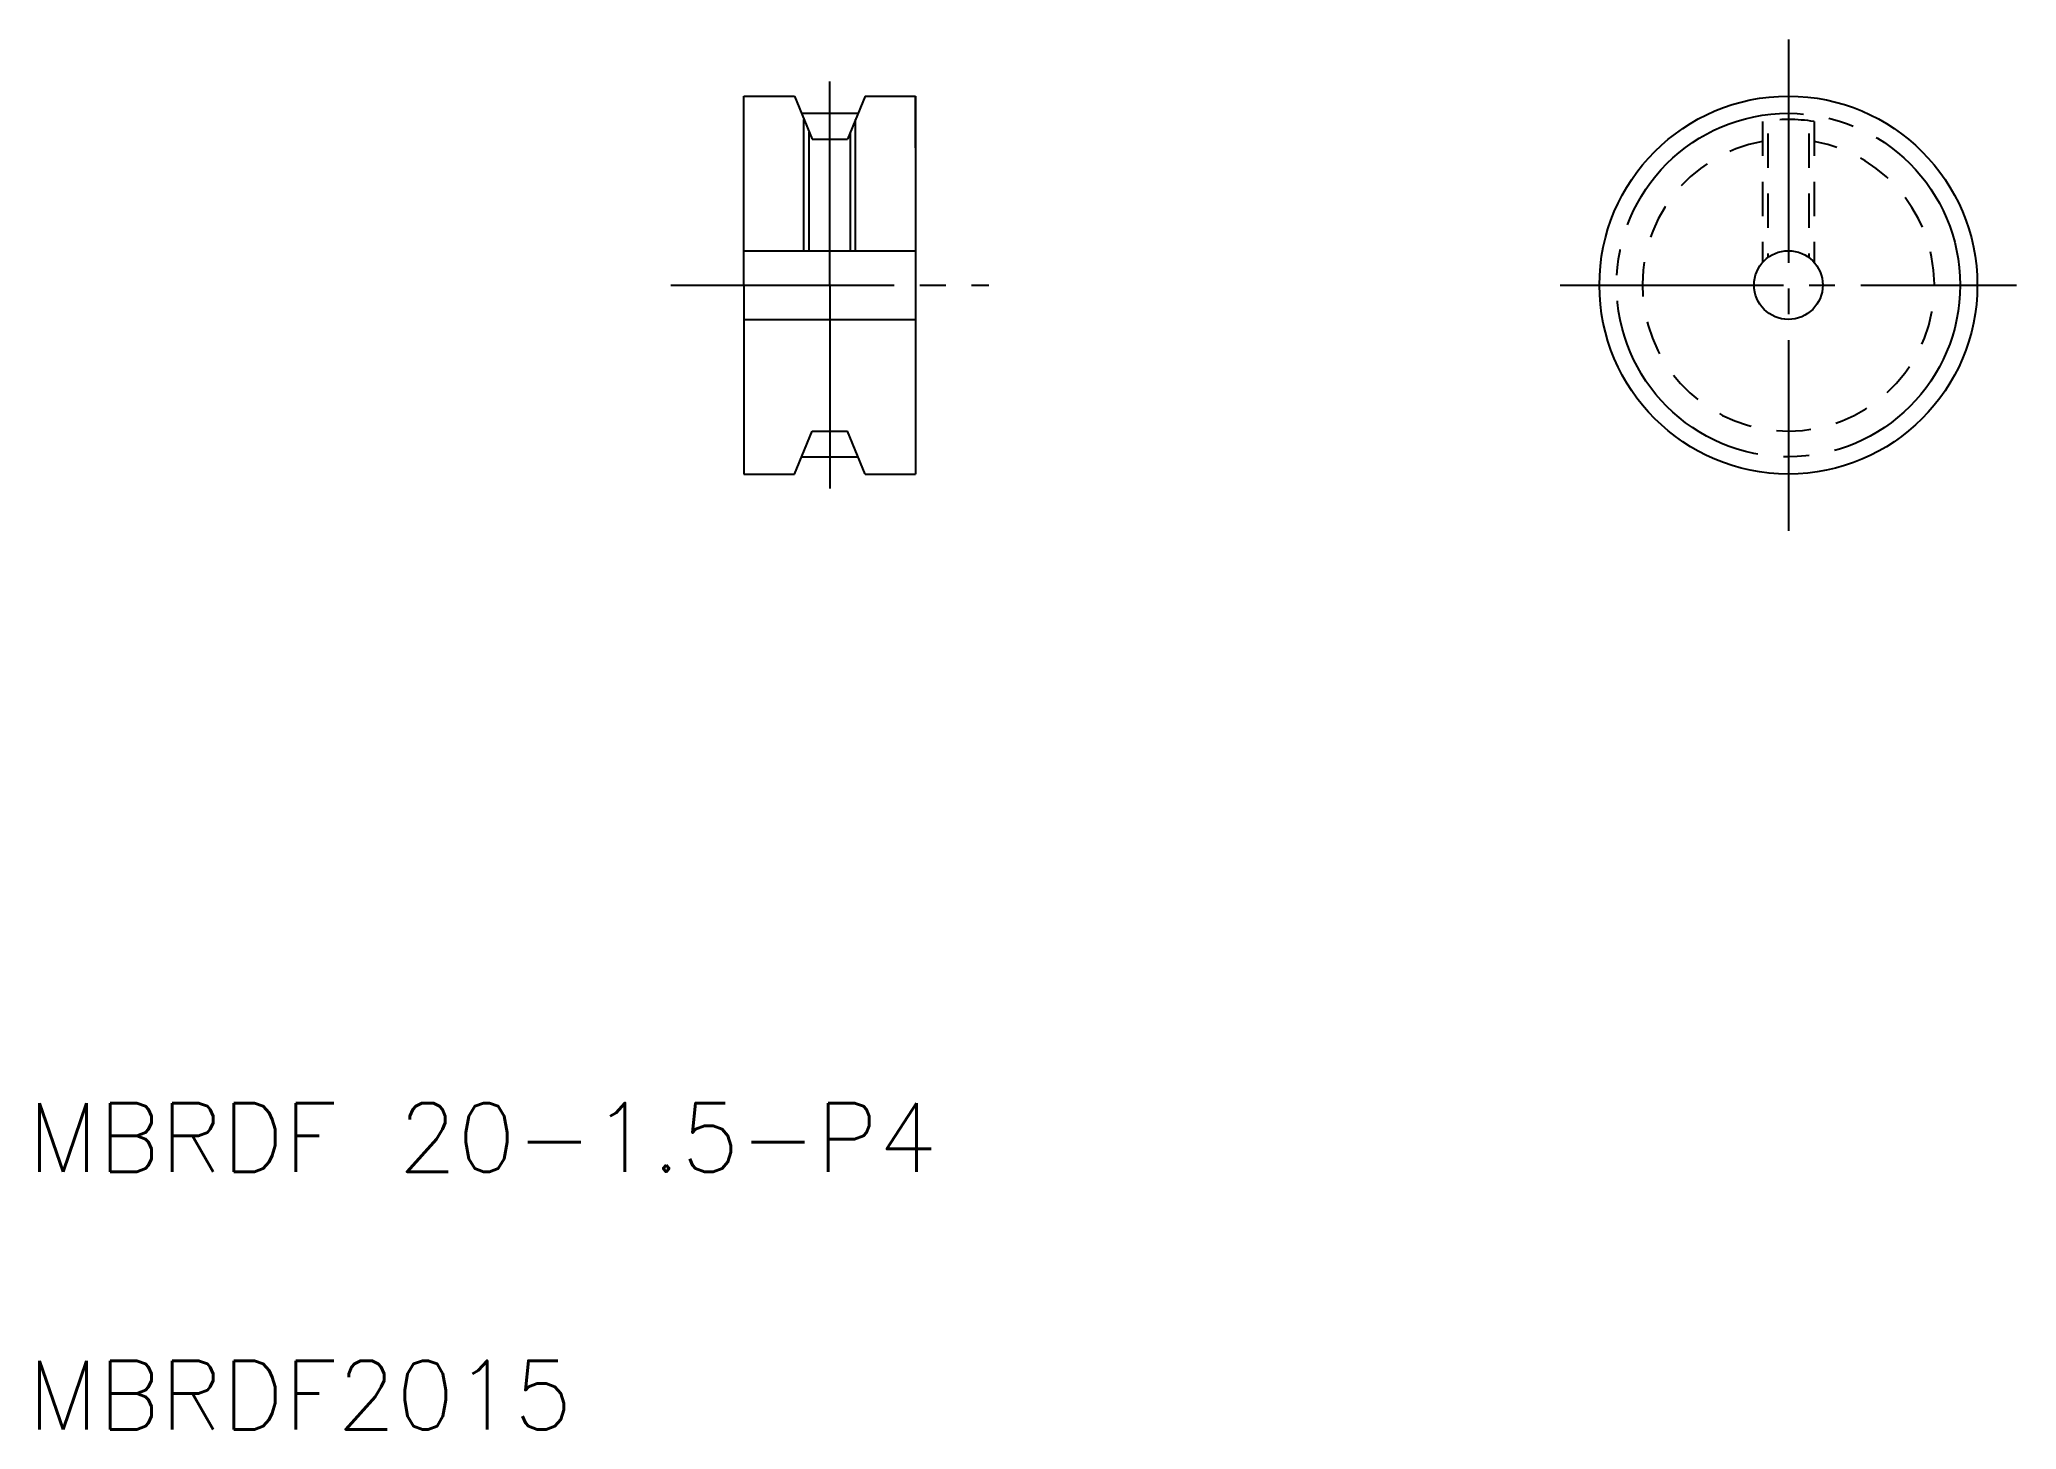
# Model space of a CAD drawing. Extents: x 73 to 188, y 171 to 252.
import ezdxf

# ---------------------------------------------------------------- set-up
doc = ezdxf.new("R2010")
doc.units = 0
doc.linetypes.add('CENTER', pattern=[17.5, 13, -1.5, 1.5, -1.5])
doc.linetypes.add('DASHED', pattern=[3.5, 2, -1.5])
doc.layers.get('0').update_dxf_attribs({"linetype": 'CONTINUOUS'})
doc.layers.add('CENTER', color=1, linetype='CENTER')
doc.styles.get("Standard").update_dxf_attribs({"font": 'txt.shx', "bigfont": '@extfont2.shx'})

msp = doc.modelspace()

# ---------------------------------------------------------------- linework, layer by layer
at = {"color": 7, "linetype": 'CONTINUOUS'}
for p, q in [((113.97, 237.29), (113.97, 248.29)), ((113.97, 248.29), (116.91, 248.29)), ((116.91, 248.29), (117.94, 245.79)), ((121.04, 248.29), (120, 245.79)), ((121.04, 248.29), (123.97, 248.29)), ((123.97, 248.29), (123.97, 226.29)), ((123.97, 245.29), (123.97, 248.29)), ((117.77, 239.29), (117.77, 246.2)), ((117.94, 245.79), (120, 245.79)), ((120.17, 239.29), (120.17, 246.2)), ((113.97, 239.29), (123.97, 239.29)), ((113.97, 237.29), (113.97, 226.29)), ((113.97, 235.29), (123.97, 235.29)), ((113.97, 234.54), (113.97, 234.54)), ((113.97, 231.79), (113.97, 231.79)), ((116.91, 226.29), (117.94, 228.79)), ((117.94, 228.79), (120, 228.79)), ((121.04, 226.29), (120, 228.79)), ((113.97, 226.29), (116.91, 226.29)), ((121.04, 226.29), (123.97, 226.29))]:
    msp.add_line(p, q, dxfattribs=at)
at = {"color": 3, "linetype": 'CONTINUOUS'}
for p, q in [((117.47, 239.29), (117.47, 246.93)), ((120.47, 239.29), (120.47, 246.93))]:
    msp.add_line(p, q, dxfattribs=at)
at = {"color": 3, "linetype": 'DASHED'}
for p, q in [((173.28, 246.81), (173.28, 238.61)), ((176.28, 246.81), (176.28, 238.61)), ((173.58, 246.12), (173.58, 238.89)), ((175.98, 246.12), (175.98, 238.89))]:
    msp.add_line(p, q, dxfattribs=at)
at = {"color": 7, "linetype": 'CONTINUOUS'}
for radius in [11, 2]:
    msp.add_circle((174.78, 237.29), radius, dxfattribs=at)
at = {"color": 3, "linetype": 'DASHED'}
for radius, start, end in [(9.64, 81.0463, 98.9537), (8.5, 100.1642, 79.8358)]:
    msp.add_arc((174.78, 237.29), radius, start, end, dxfattribs=at)
at = {"layer": 'CENTER', "color": 1, "linetype": 'CENTER'}
for p, q in [((174.78, 251.59), (174.78, 222.99)), ((118.97, 237.29), (118.97, 249.14)), ((117.32, 247.29), (120.62, 247.29)), ((109.72, 237.29), (128.23, 237.29)), ((118.97, 237.29), (118.97, 225.44)), ((161.49, 237.29), (188.06, 237.29)), ((117.32, 227.29), (120.62, 227.29))]:
    msp.add_line(p, q, dxfattribs=at)
msp.add_circle((174.78, 237.29), 10, dxfattribs=at)

# ---------------------------------------------------------------- texts
at = {"color": 7, "linetype": 'CONTINUOUS'}
for s, p in [('MBRDF 20-1.5-P4', (72.28, 185.67)), ('MBRDF2015', (72.28, 170.67))]:
    msp.add_text(s, height=4, dxfattribs=at).set_placement(p)

doc.saveas('drawing.dxf')
